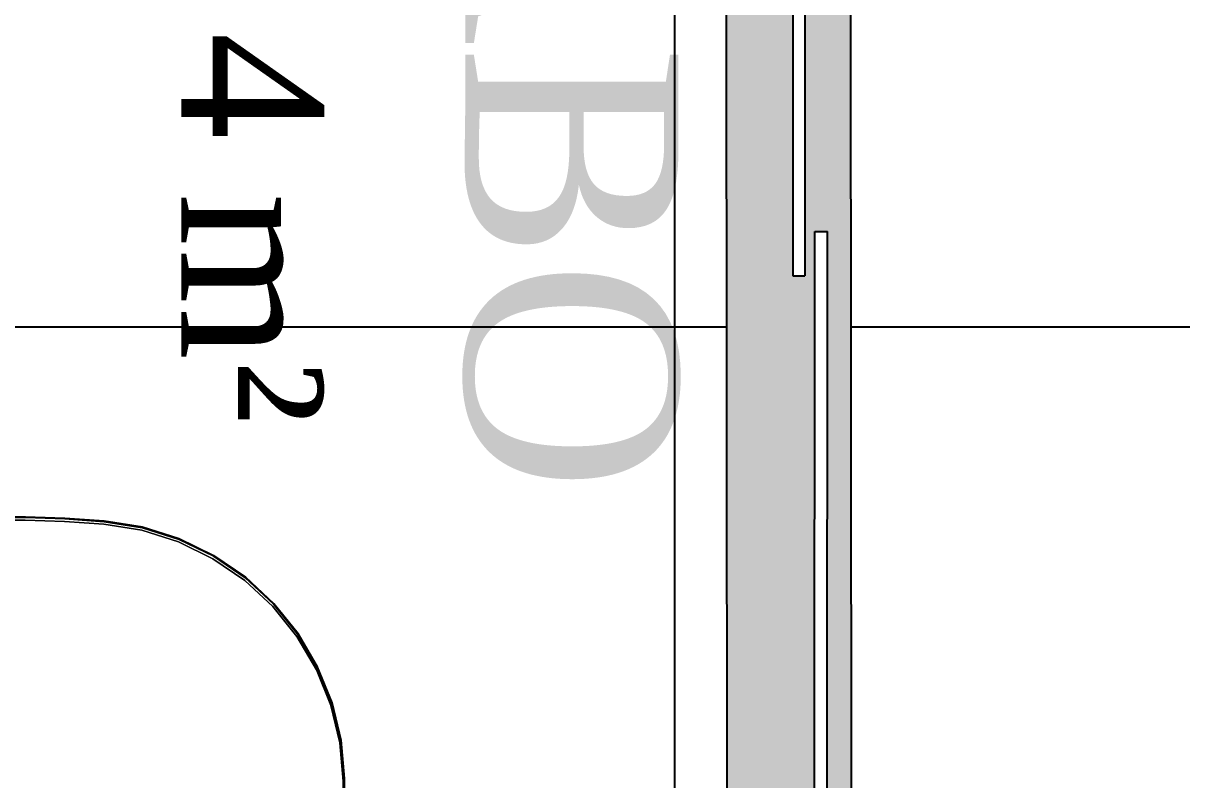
# Model space of a CAD drawing. Header units: centimetres. Extents: x -48696 to 156237, y -5617 to 29024.
# Drawn here: x -19986 to -19920.7, y 19823.8 to 19866.4 of the extents above; entities that cross this region are included whole.
import ezdxf

# ---------------------------------------------------------------- set-up
doc = ezdxf.new("R2010")
doc.units = ezdxf.units.CM
for name, color, linetype in [('Hachuria - Moveis', 1, 'Continuous'), ('Piso', 55, 'Continuous'), ('Portas-Cotas', 2, 'Continuous')]:
    doc.layers.add(name, color=color, linetype=linetype)
doc.layers.add('Moveis', color=1, linetype='Continuous', lineweight=9)
doc.layers.add('Pisos Externos', color=15, linetype='Continuous', lineweight=9)
doc.styles.add('Valéria', font='romantic.ttf', dxfattribs={"height": 10})
pattern_1 = [(360, (-38279.656, 1180.254), (3e-14, 42.33333), []), (90, (-38279.656, 1180.254), (-42.33333, 3e-14), [])]

msp = doc.modelspace()

# ---------------------------------------------------------------- hatches: boundary and pattern name
at = {"layer": 'Piso'}
h = msp.add_hatch(dxfattribs=at)
h.set_pattern_fill('ANSI37', color=256, scale=13.333333, angle=-45)
h.set_pattern_definition(pattern_1)
edge = h.paths.add_edge_path()
edge.add_line((-19946.31765, 19773.26193), (-19946.44686, 19933.40241))
edge.add_line((-19946.44686, 19933.40241), (-20007.94674, 19933.47302))
edge.add_line((-20007.94674, 19933.47302), (-20007.94907, 19931.4449))
edge.add_line((-20007.94907, 19931.4449), (-20015.97314, 19931.45412))
edge.add_line((-20015.97314, 19931.45412), (-20015.94332, 19936.45408))
edge.add_line((-20015.94332, 19936.45408), (-20097.44331, 19936.49851))
edge.add_line((-20097.44331, 19936.49851), (-20097.94331, 19936.49909))
edge.add_line((-20097.94331, 19936.49909), (-20097.94675, 19933.49909))
edge.add_line((-20097.94675, 19933.49909), (-20094.94676, 19933.49564))
edge.add_line((-20094.94676, 19933.49564), (-20095.03, 19860.99569))
edge.add_line((-20095.03, 19860.99569), (-20091.53001, 19860.99167))
edge.add_line((-20091.53001, 19860.99167), (-20091.44307, 19864.01247))
edge.add_line((-20091.44307, 19864.01247), (-20085.79407, 19864.01247))
edge.add_line((-20085.79407, 19864.01247), (-20085.79407, 19856.02543))
edge.add_line((-20085.79407, 19856.02543), (-20086.26828, 19855.68032))
edge.add_line((-20086.26828, 19855.68032), (-20091.71648, 19855.68032))
edge.add_line((-20091.71648, 19855.68032), (-20091.53288, 19858.49167))
edge.add_line((-20091.53288, 19858.49167), (-20095.03288, 19858.49167))
edge.add_line((-20095.03288, 19858.49167), (-20094.94676, 19854.49564))
edge.add_line((-20094.94676, 19854.49564), (-20098.03747, 19854.49914))
edge.add_line((-20098.03747, 19854.49914), (-20098.03287, 19858.49914))
edge.add_line((-20098.03287, 19858.49914), (-20101.53287, 19858.50316))
edge.add_line((-20101.53287, 19858.50316), (-20101.52285, 19855.76172))
edge.add_line((-20101.52285, 19855.76172), (-20104.53574, 19856.0066))
edge.add_line((-20104.53574, 19856.0066), (-20107.16447, 19856.0066))
edge.add_line((-20107.16447, 19856.0066), (-20107.16447, 19863.73812))
edge.add_line((-20107.16447, 19863.73812), (-20104.52713, 19863.5066))
edge.add_line((-20104.52713, 19863.5066), (-20101.28263, 19863.5066))
edge.add_line((-20101.28263, 19863.5066), (-20101.53, 19861.00316))
edge.add_line((-20101.53, 19861.00316), (-20098.03, 19860.99914))
edge.add_line((-20098.03, 19860.99914), (-20097.94905, 19931.49909))
edge.add_line((-20097.94905, 19931.49909), (-20107.94904, 19931.51057))
edge.add_line((-20107.94904, 19931.51057), (-20107.94788, 19933.50633))
edge.add_line((-20107.94788, 19933.50633), (-20109.44675, 19933.50721))
edge.add_line((-20109.44675, 19933.50721), (-20109.49451, 19823.58106))
edge.add_line((-20109.49451, 19823.58106), (-20028.88943, 19823.53405))
edge.add_line((-20028.88943, 19823.53405), (-20028.88943, 19777.63228))
edge.add_line((-20028.88943, 19777.63228), (-20026.94689, 19777.71967))
edge.add_line((-20026.94689, 19777.71967), (-20026.2027, 19779.35439))
edge.add_line((-20026.2027, 19779.35439), (-20008.39879, 19779.12321))
edge.add_line((-20008.39879, 19779.12321), (-20008.45162, 19775.05422))
edge.add_line((-20008.45162, 19775.05422), (-20013.03618, 19776.05578))
edge.add_line((-20013.03618, 19776.05578), (-20024.56172, 19777.63228))
edge.add_line((-20024.56172, 19777.63228), (-20024.56172, 19773.42851))
edge.add_line((-20024.56172, 19773.42851), (-19993.73871, 19773.41053))
edge.add_line((-19993.73871, 19773.41053), (-19993.73871, 19777.82036))
edge.add_line((-19993.73871, 19777.82036), (-19991.45563, 19777.82036))
edge.add_line((-19991.45563, 19777.82036), (-19991.45563, 19780.76632))
edge.add_line((-19991.45563, 19780.76632), (-20006.87115, 19780.76632))
edge.add_line((-20006.87115, 19780.76632), (-20008.51627, 19832.41008))
edge.add_line((-20008.51627, 19832.41008), (-20003.24231, 19838.23157))
edge.add_line((-20003.24231, 19838.23157), (-19994.99335, 19839.99139))
edge.add_line((-19994.99335, 19839.99139), (-19969.16457, 19839.99139))
edge.add_line((-19969.16457, 19839.99139), (-19965.24291, 19826.85944))
edge.add_line((-19965.24291, 19826.85944), (-19967.913, 19780.76632))
edge.add_line((-19967.913, 19780.76632), (-19985.28218, 19780.76632))
edge.add_line((-19985.28218, 19780.76632), (-19985.18468, 19778.62968))
edge.add_line((-19985.18468, 19778.62968), (-19983.29068, 19778.61119))
edge.add_line((-19983.29068, 19778.61119), (-19983.31129, 19776.49965))
edge.add_line((-19983.31129, 19776.49965), (-19980.68223, 19776.48148))
edge.add_line((-19980.68223, 19776.48148), (-19981.48095, 19773.40338))
edge.add_line((-19981.48095, 19773.40338), (-19961.83689, 19773.39192))
edge.add_line((-19961.83689, 19773.39192), (-19961.83402, 19778.3222))
edge.add_line((-19961.83402, 19778.3222), (-19962.85386, 19778.32279))
edge.add_line((-19962.85386, 19778.32279), (-19962.26504, 19780.46525))
edge.add_line((-19962.26504, 19780.46525), (-19955.25439, 19783.14409))
edge.add_line((-19955.25439, 19783.14409), (-19948.21757, 19783.14409))
edge.add_line((-19948.21757, 19783.14409), (-19948.22326, 19773.38398))
edge.add_line((-19948.22326, 19773.38398), (-19946.31774, 19773.38287))
h = msp.add_hatch(dxfattribs=at)
h.set_pattern_fill('ANSI37', color=256, scale=13.333333, angle=-45)
h.set_pattern_definition(pattern_1)
h.paths.add_polyline_path([(-19884.37225, 19843.1839), (-19884.37225, 19812.50202), (-19896.94392, 19812.50202), (-19896.94392, 19784.27568), (-19895.81692, 19784.27568), (-19895.81692, 19780.26587), (-19895.27873, 19777.48844), (-19895.30861, 19777.52813), (-19895.30861, 19774.89671), (-19888.71978, 19774.89671), (-19888.54392, 19773.35571), (-19859.54009, 19773.33231), (-19859.44679, 19933.3614), (-19939.44686, 19933.40806), (-19939.31774, 19773.37879), (-19910.94358, 19773.36224), (-19910.86936, 19774.79466), (-19910.56303, 19775.27781), (-19904.17923, 19774.89671), (-19904.17923, 19777.52813), (-19903.67092, 19780.26587), (-19903.67092, 19784.27568), (-19902.54392, 19784.27568), (-19902.54392, 19812.50202), (-19915.11558, 19812.50202), (-19915.11558, 19843.1839)])
at = {"layer": 'Pisos Externos'}
h = msp.add_hatch(dxfattribs=at)
h.set_pattern_fill('AR-SAND', color=256, scale=0.05, angle=45)
h.set_pattern_definition([(82.5, (-32250.161, 3888.7889), (-1.78690674, 1.67376745), [0, -1.9304, 0, -2.159, 0, -2.06375]), (52.5, (-32250.161, 3888.789), (-0.94505464, 4.12366426), [0, -1.0414, 0, -1.7399, 0, -0.66675]), (12.5, (-32251.2655, 3887.6843), (2.79149913, 2.80166156), [0, -0.635, 0, -2.286, 0, -2.9845]), (2.5, (-32251.2655, 3887.6843), (1.91140555, 3.4877539), [0, -0.3175, 0, -1.4986, 0, -1.7145])])
h.paths.add_polyline_path([(-19940.69198, 19854.64419), (-19940.73575, 19779.59753), (-19940.73575, 19778.40055), (-19940.44242, 19778.40055), (-19940.44242, 19778.32036), (-19940.44242, 19778.22525), (-19940.44242, 19778.1013), (-19940.44242, 19777.95695), (-19940.44242, 19777.80205), (-19940.44242, 19777.64715), (-19940.44242, 19777.50281), (-19940.44242, 19777.37885), (-19940.44242, 19777.28374), (-19940.44242, 19777.22395), (-19940.44242, 19777.20356), (-19940.73575, 19777.20356), (-19940.73575, 19776.00657), (-19940.44242, 19776.00657), (-19940.44242, 19775.92639), (-19940.44242, 19775.83128), (-19940.44242, 19775.70733), (-19940.44242, 19775.56298), (-19940.44242, 19775.40808), (-19940.44242, 19775.25318), (-19940.44242, 19775.10883), (-19940.44242, 19774.98488), (-19940.44242, 19774.88977), (-19940.44242, 19774.82998), (-19940.44242, 19774.80959), (-19940.73575, 19774.80959), (-19940.73575, 19773.37962), (-19939.31774, 19773.37879), (-19939.44686, 19933.40806), (-19941.92501, 19933.4095), (-19941.92692, 19930.13321), (-19941.28304, 19930.13321), (-19939.9497, 19930.13321), (-19939.9497, 19929.46654), (-19941.28304, 19929.46654), (-19941.92731, 19929.46654), (-19941.97241, 19852.14493), (-19942.64876, 19852.14533), (-19942.65811, 19929.46654), (-19943.32013, 19929.46654), (-19944.65346, 19929.46654), (-19944.65346, 19930.13321), (-19943.32013, 19930.13321), (-19942.65819, 19930.13321), (-19942.65858, 19933.40993), (-19946.44686, 19933.41214), (-19946.31774, 19773.38287), (-19942.53261, 19773.38067), (-19942.53261, 19773.70439), (-19941.73265, 19773.70439), (-19941.73265, 19775.13794), (-19942.02588, 19775.13794), (-19942.02588, 19775.14958), (-19942.02588, 19775.23144), (-19942.02588, 19775.289), (-19942.02588, 19775.34885), (-19942.02588, 19775.40808), (-19942.02588, 19775.46731), (-19942.02588, 19775.52715), (-19942.02588, 19775.58472), (-19942.02588, 19775.63361), (-19942.02588, 19775.67821), (-19941.73265, 19775.67821), (-19941.73265, 19777.53192), (-19942.02588, 19777.53192), (-19942.02588, 19777.54356), (-19942.02588, 19777.57652), (-19942.02588, 19777.62541), (-19942.02588, 19777.68298), (-19942.02588, 19777.74282), (-19942.02588, 19777.80205), (-19942.02588, 19777.86129), (-19942.02588, 19777.92113), (-19942.02588, 19777.97869), (-19942.02588, 19778.02758), (-19942.02588, 19778.07219), (-19941.73265, 19778.07219), (-19941.73265, 19779.59753), (-19941.43942, 19779.59753), (-19941.39564, 19854.6446)])

# ---------------------------------------------------------------- linework, layer by layer
at = {"layer": 'Hachuria - Moveis'}
for p, q in [((-19942.65858, 19933.40993), (-19942.64876, 19852.14533)), ((-19941.92501, 19933.4095), (-19941.97241, 19852.14493)), ((-19941.43942, 19779.59753), (-19941.39564, 19854.6446)), ((-19941.39564, 19854.6446), (-19940.69198, 19854.64419)), ((-19940.73575, 19779.59753), (-19940.69198, 19854.64419)), ((-19942.64964, 19852.14533), (-19941.97241, 19852.14493))]:
    msp.add_line(p, q, dxfattribs=at)
at = {"layer": 'Moveis'}
for p, q in [((-19988.96996, 19838.38368), (-19985.91069, 19838.38368)), ((-19985.88587, 19838.52328), (-19988.94515, 19838.52328)), ((-19987.83398, 19838.57965), (-19985.88507, 19838.57014)), ((-19985.91069, 19838.38368), (-19983.68966, 19838.30768)), ((-19983.66484, 19838.44728), (-19985.88587, 19838.52328)), ((-19985.88507, 19838.57014), (-19983.66244, 19838.49408)), ((-19983.68966, 19838.30768), (-19981.47252, 19838.15576)), ((-19983.66484, 19838.44728), (-19981.44771, 19838.29536)), ((-19983.66244, 19838.49408), (-19981.4437, 19838.34206)), ((-19979.30864, 19837.9523), (-19981.44771, 19838.29536)), ((-19981.4437, 19838.34206), (-19979.29781, 19837.9979)), ((-19979.33346, 19837.8127), (-19981.47252, 19838.15576)), ((-19979.33346, 19837.8127), (-19977.26772, 19837.16001)), ((-19979.30864, 19837.9523), (-19977.24291, 19837.29961)), ((-19979.29781, 19837.9979), (-19977.22548, 19837.34311)), ((-19975.31988, 19836.21175), (-19977.26772, 19837.16001)), ((-19977.24291, 19837.29961), (-19975.29506, 19836.35135)), ((-19977.22548, 19837.34311), (-19975.27142, 19836.39182)), ((-19973.53195, 19834.98839), (-19975.31988, 19836.21175)), ((-19973.50714, 19835.12799), (-19975.29506, 19836.35135)), ((-19975.27142, 19836.39182), (-19973.47779, 19835.16454)), ((-19973.53195, 19834.98839), (-19971.94251, 19833.51633)), ((-19973.50714, 19835.12799), (-19971.9177, 19833.65593)), ((-19973.47779, 19835.16454), (-19971.88329, 19833.68776)), ((-19970.56104, 19831.96692), (-19971.9177, 19833.65593)), ((-19971.88329, 19833.68776), (-19970.52232, 19831.99333)), ((-19970.58586, 19831.82732), (-19971.94251, 19833.51633)), ((-19970.58586, 19831.82732), (-19969.49125, 19829.95779)), ((-19970.56104, 19831.96692), (-19969.46643, 19830.09739)), ((-19970.52232, 19831.99333), (-19969.42425, 19830.11782)), ((-19968.68231, 19827.94809), (-19969.49125, 19829.95779)), ((-19969.46643, 19830.09739), (-19968.65749, 19828.08769)), ((-19969.42425, 19830.11782), (-19968.61276, 19828.10168)), ((-19968.17648, 19825.84157), (-19968.68231, 19827.94809)), ((-19968.15167, 19825.98117), (-19968.65749, 19828.08769)), ((-19968.61276, 19828.10168), (-19968.10536, 19825.98842)), ((-19968.17648, 19825.84157), (-19967.98469, 19823.68368)), ((-19968.15167, 19825.98117), (-19967.95987, 19823.82328)), ((-19968.10536, 19825.98842), (-19967.913, 19823.82363)), ((-19967.95987, 19823.82328), (-19967.95987, 19780.76632)), ((-19967.913, 19823.82363), (-19967.913, 19780.76632))]:
    msp.add_line(p, q, dxfattribs=at)
for points, invisible_edges in [([(-19981.47252, 19838.15576), (-19993.40813, 19838.15576), (-19983.68966, 19838.30768)], 3), ([(-19983.68966, 19838.30768), (-19993.40813, 19838.15576), (-19991.191, 19838.30768)], 13), ([(-19983.68966, 19838.30768), (-19991.191, 19838.30768), (-19988.96996, 19838.38368)], 13), ([(-19983.66484, 19838.44728), (-19991.16618, 19838.44728), (-19985.88587, 19838.52328)], 3), ([(-19985.88587, 19838.52328), (-19991.16618, 19838.44728), (-19988.94515, 19838.52328)], 1), ([(-19988.96996, 19838.38368), (-19991.16618, 19838.44728), (-19985.91069, 19838.38368)], 3), ([(-19983.68966, 19838.30768), (-19988.96996, 19838.38368), (-19985.91069, 19838.38368)], 1), ([(-19985.88507, 19838.57014), (-19988.94595, 19838.57014), (-19987.83398, 19838.57965)], 1), ([(-19985.88507, 19838.57014), (-19985.88587, 19838.52328), (-19988.94515, 19838.52328)], 13), ([(-19946.60967, 19838.64321), (-19985.88507, 19838.57014), (-19987.83398, 19838.57965)], 13), ([(-19946.60967, 19838.64321), (-19985.88507, 19838.57014), (-19987.83398, 19838.57965)], 13), ([(-19946.60967, 19838.64321), (-19985.88507, 19838.57014), (-19987.83398, 19838.57965)], 13), ([(-19946.60967, 19838.64321), (-19985.88507, 19838.57014), (-19987.83398, 19838.57965)], 13), ([(-19946.60967, 19838.64321), (-19985.88507, 19838.57014), (-19987.83398, 19838.57965)], 13), ([(-19983.66484, 19838.44728), (-19983.68966, 19838.30768), (-19985.91069, 19838.38368)], 13), ([(-19983.66244, 19838.49408), (-19985.88587, 19838.52328), (-19985.88507, 19838.57014)], 3), ([(-19983.66244, 19838.49408), (-19983.66484, 19838.44728), (-19985.88587, 19838.52328)], 13), ([(-19946.62159, 19838.56135), (-19983.66244, 19838.49408), (-19985.88507, 19838.57014)], 13), ([(-19946.62159, 19838.56135), (-19983.66244, 19838.49408), (-19985.88507, 19838.57014)], 13), ([(-19946.62159, 19838.56135), (-19983.66244, 19838.49408), (-19985.88507, 19838.57014)], 13), ([(-19946.62159, 19838.56135), (-19983.66244, 19838.49408), (-19985.88507, 19838.57014)], 13), ([(-19946.62159, 19838.56135), (-19983.66244, 19838.49408), (-19985.88507, 19838.57014)], 13), ([(-19981.44771, 19838.29536), (-19983.68966, 19838.30768), (-19983.66484, 19838.44728)], 3), ([(-19981.44771, 19838.29536), (-19981.47252, 19838.15576), (-19983.68966, 19838.30768)], 13), ([(-19981.4437, 19838.34206), (-19983.66484, 19838.44728), (-19983.66244, 19838.49408)], 3), ([(-19981.4437, 19838.34206), (-19981.44771, 19838.29536), (-19983.66484, 19838.44728)], 13), ([(-19946.64402, 19838.39751), (-19981.4437, 19838.34206), (-19983.66244, 19838.49408)], 13), ([(-19946.64402, 19838.39751), (-19981.4437, 19838.34206), (-19983.66244, 19838.49408)], 13), ([(-19946.64402, 19838.39751), (-19981.4437, 19838.34206), (-19983.66244, 19838.49408)], 13), ([(-19946.64402, 19838.39751), (-19981.4437, 19838.34206), (-19983.66244, 19838.49408)], 13), ([(-19946.64402, 19838.39751), (-19981.4437, 19838.34206), (-19983.66244, 19838.49408)], 13), ([(-19979.30864, 19837.9523), (-19981.47252, 19838.15576), (-19981.44771, 19838.29536)], 3), ([(-19979.29781, 19837.9979), (-19981.44771, 19838.29536), (-19981.4437, 19838.34206)], 3), ([(-19979.29781, 19837.9979), (-19979.30864, 19837.9523), (-19981.44771, 19838.29536)], 13), ([(-19946.68322, 19838.06942), (-19979.29781, 19837.9979), (-19981.4437, 19838.34206)], 13), ([(-19946.68322, 19838.06942), (-19979.29781, 19837.9979), (-19981.4437, 19838.34206)], 13), ([(-19946.68322, 19838.06942), (-19979.29781, 19837.9979), (-19981.4437, 19838.34206)], 13), ([(-19946.68322, 19838.06942), (-19979.29781, 19837.9979), (-19981.4437, 19838.34206)], 13), ([(-19946.68322, 19838.06942), (-19979.29781, 19837.9979), (-19981.4437, 19838.34206)], 13), ([(-19977.26772, 19837.16001), (-19997.61293, 19837.16001), (-19979.33346, 19837.8127)], 3), ([(-19979.33346, 19837.8127), (-19997.61293, 19837.16001), (-19995.54719, 19837.8127)], 13), ([(-19979.33346, 19837.8127), (-19995.54719, 19837.8127), (-19981.47252, 19838.15576)], 3), ([(-19981.47252, 19838.15576), (-19995.54719, 19837.8127), (-19993.40813, 19838.15576)], 13), ([(-19979.30864, 19837.9523), (-19979.33346, 19837.8127), (-19981.47252, 19838.15576)], 13), ([(-19977.24291, 19837.29961), (-19979.33346, 19837.8127), (-19979.30864, 19837.9523)], 3), ([(-19977.24291, 19837.29961), (-19977.26772, 19837.16001), (-19979.33346, 19837.8127)], 13), ([(-19977.22548, 19837.34311), (-19979.30864, 19837.9523), (-19979.29781, 19837.9979)], 3), ([(-19977.22548, 19837.34311), (-19977.24291, 19837.29961), (-19979.30864, 19837.9523)], 13), ([(-19946.74255, 19837.41224), (-19977.22548, 19837.34311), (-19979.29781, 19837.9979)], 13), ([(-19946.74255, 19837.41224), (-19977.22548, 19837.34311), (-19979.29781, 19837.9979)], 13), ([(-19946.74255, 19837.41224), (-19977.22548, 19837.34311), (-19979.29781, 19837.9979)], 13), ([(-19946.74255, 19837.41224), (-19977.22548, 19837.34311), (-19979.29781, 19837.9979)], 13), ([(-19946.74255, 19837.41224), (-19977.22548, 19837.34311), (-19979.29781, 19837.9979)], 13), ([(-19975.31988, 19836.21175), (-19999.56078, 19836.21175), (-19977.26772, 19837.16001)], 3), ([(-19977.26772, 19837.16001), (-19999.56078, 19836.21175), (-19997.61293, 19837.16001)], 13), ([(-19975.29506, 19836.35135), (-19977.26772, 19837.16001), (-19977.24291, 19837.29961)], 3), ([(-19975.29506, 19836.35135), (-19975.31988, 19836.21175), (-19977.26772, 19837.16001)], 13), ([(-19975.27142, 19836.39182), (-19977.24291, 19837.29961), (-19977.22548, 19837.34311)], 3), ([(-19975.27142, 19836.39182), (-19975.29506, 19836.35135), (-19977.24291, 19837.29961)], 13), ([(-19946.76882, 19836.42441), (-19975.27142, 19836.39182), (-19977.22548, 19837.34311)], 13), ([(-19946.76882, 19836.42441), (-19975.27142, 19836.39182), (-19977.22548, 19837.34311)], 13), ([(-19946.76882, 19836.42441), (-19975.27142, 19836.39182), (-19977.22548, 19837.34311)], 13), ([(-19946.76882, 19836.42441), (-19975.27142, 19836.39182), (-19977.22548, 19837.34311)], 13), ([(-19946.76882, 19836.42441), (-19975.27142, 19836.39182), (-19977.22548, 19837.34311)], 13), ([(-19973.53195, 19834.98839), (-20001.3487, 19834.98839), (-19975.31988, 19836.21175)], 3), ([(-19975.31988, 19836.21175), (-20001.3487, 19834.98839), (-19999.56078, 19836.21175)], 13), ([(-19973.50714, 19835.12799), (-19975.31988, 19836.21175), (-19975.29506, 19836.35135)], 3), ([(-19973.50714, 19835.12799), (-19973.53195, 19834.98839), (-19975.31988, 19836.21175)], 13), ([(-19973.47779, 19835.16454), (-19975.29506, 19836.35135), (-19975.27142, 19836.39182)], 3), ([(-19973.47779, 19835.16454), (-19973.50714, 19835.12799), (-19975.29506, 19836.35135)], 13), ([(-19946.40226, 19835.19575), (-19973.47779, 19835.16454), (-19975.27142, 19836.39182)], 13), ([(-19946.40226, 19835.19575), (-19973.47779, 19835.16454), (-19975.27142, 19836.39182)], 13), ([(-19946.40226, 19835.19575), (-19973.47779, 19835.16454), (-19975.27142, 19836.39182)], 13), ([(-19946.40226, 19835.19575), (-19973.47779, 19835.16454), (-19975.27142, 19836.39182)], 13), ([(-19946.40226, 19835.19575), (-19973.47779, 19835.16454), (-19975.27142, 19836.39182)], 13), ([(-19971.94251, 19833.51633), (-20002.93814, 19833.51633), (-19973.53195, 19834.98839)], 3), ([(-19973.53195, 19834.98839), (-20002.93814, 19833.51633), (-20001.3487, 19834.98839)], 13), ([(-19971.9177, 19833.65593), (-19973.53195, 19834.98839), (-19973.50714, 19835.12799)], 3), ([(-19971.9177, 19833.65593), (-19971.94251, 19833.51633), (-19973.53195, 19834.98839)], 13), ([(-19971.88329, 19833.68776), (-19973.50714, 19835.12799), (-19973.47779, 19835.16454)], 3), ([(-19971.88329, 19833.68776), (-19971.9177, 19833.65593), (-19973.50714, 19835.12799)], 13), ([(-19973.47779, 19835.16454), (-19946.40226, 19834.73108), (-19971.88329, 19833.68776)], 3), ([(-19973.47779, 19835.16454), (-19946.40226, 19834.73108), (-19971.88329, 19833.68776)], 3), ([(-19973.47779, 19835.16454), (-19946.40226, 19834.73108), (-19971.88329, 19833.68776)], 3), ([(-19973.47779, 19835.16454), (-19946.40226, 19834.73108), (-19971.88329, 19833.68776)], 3), ([(-19973.47779, 19835.16454), (-19946.40226, 19834.73108), (-19971.88329, 19833.68776)], 3), ([(-19970.56104, 19831.96692), (-19971.94251, 19833.51633), (-19971.9177, 19833.65593)], 3), ([(-19970.52232, 19831.99333), (-19971.9177, 19833.65593), (-19971.88329, 19833.68776)], 3), ([(-19970.52232, 19831.99333), (-19970.56104, 19831.96692), (-19971.9177, 19833.65593)], 13), ([(-19971.88329, 19833.68776), (-19945.97026, 19833.13235), (-19970.52232, 19831.99333)], 3), ([(-19971.88329, 19833.68776), (-19945.97026, 19833.13235), (-19970.52232, 19831.99333)], 3), ([(-19971.88329, 19833.68776), (-19945.97026, 19833.13235), (-19970.52232, 19831.99333)], 3), ([(-19971.88329, 19833.68776), (-19945.97026, 19833.13235), (-19970.52232, 19831.99333)], 3), ([(-19971.88329, 19833.68776), (-19945.97026, 19833.13235), (-19970.52232, 19831.99333)], 3), ([(-19970.58586, 19831.82732), (-20004.2948, 19831.82732), (-19971.94251, 19833.51633)], 3), ([(-19971.94251, 19833.51633), (-20004.2948, 19831.82732), (-20002.93814, 19833.51633)], 13), ([(-19970.56104, 19831.96692), (-19970.58586, 19831.82732), (-19971.94251, 19833.51633)], 13), ([(-19945.93037, 19833.13235), (-19969.42425, 19830.11782), (-19970.52232, 19831.99333)], 13), ([(-19945.93037, 19833.13235), (-19969.42425, 19830.11782), (-19970.52232, 19831.99333)], 13), ([(-19945.93037, 19833.13235), (-19969.42425, 19830.11782), (-19970.52232, 19831.99333)], 13), ([(-19945.93037, 19833.13235), (-19969.42425, 19830.11782), (-19970.52232, 19831.99333)], 13), ([(-19945.93037, 19833.13235), (-19969.42425, 19830.11782), (-19970.52232, 19831.99333)], 13), ([(-19945.93037, 19833.13235), (-19968.61276, 19828.10168), (-19969.42425, 19830.11782)], 13), ([(-19945.93037, 19833.13235), (-19968.61276, 19828.10168), (-19969.42425, 19830.11782)], 13), ([(-19945.93037, 19833.13235), (-19968.61276, 19828.10168), (-19969.42425, 19830.11782)], 13), ([(-19945.93037, 19833.13235), (-19968.61276, 19828.10168), (-19969.42425, 19830.11782)], 13), ([(-19945.93037, 19833.13235), (-19968.61276, 19828.10168), (-19969.42425, 19830.11782)], 13), ([(-19945.93037, 19833.13235), (-19968.10536, 19825.98842), (-19968.61276, 19828.10168)], 13), ([(-19945.93037, 19833.13235), (-19968.10536, 19825.98842), (-19968.61276, 19828.10168)], 13), ([(-19945.93037, 19833.13235), (-19968.10536, 19825.98842), (-19968.61276, 19828.10168)], 13), ([(-19945.93037, 19833.13235), (-19968.10536, 19825.98842), (-19968.61276, 19828.10168)], 13), ([(-19945.93037, 19833.13235), (-19968.10536, 19825.98842), (-19968.61276, 19828.10168)], 13), ([(-19969.49125, 19829.95779), (-20005.3894, 19829.95779), (-19970.58586, 19831.82732)], 3), ([(-19970.58586, 19831.82732), (-20005.3894, 19829.95779), (-20004.2948, 19831.82732)], 13), ([(-19969.46643, 19830.09739), (-19970.58586, 19831.82732), (-19970.56104, 19831.96692)], 3), ([(-19969.46643, 19830.09739), (-19969.49125, 19829.95779), (-19970.58586, 19831.82732)], 13), ([(-19969.42425, 19830.11782), (-19970.56104, 19831.96692), (-19970.52232, 19831.99333)], 3), ([(-19969.42425, 19830.11782), (-19969.46643, 19830.09739), (-19970.56104, 19831.96692)], 13), ([(-19968.68231, 19827.94809), (-20006.19835, 19827.94809), (-19969.49125, 19829.95779)], 3), ([(-19969.49125, 19829.95779), (-20006.19835, 19827.94809), (-20005.3894, 19829.95779)], 13), ([(-19968.65749, 19828.08769), (-19969.49125, 19829.95779), (-19969.46643, 19830.09739)], 3), ([(-19968.65749, 19828.08769), (-19968.68231, 19827.94809), (-19969.49125, 19829.95779)], 13), ([(-19968.61276, 19828.10168), (-19969.46643, 19830.09739), (-19969.42425, 19830.11782)], 3), ([(-19968.61276, 19828.10168), (-19968.65749, 19828.08769), (-19969.46643, 19830.09739)], 13), ([(-19968.17648, 19825.84157), (-20006.70417, 19825.84157), (-19968.68231, 19827.94809)], 3), ([(-19968.68231, 19827.94809), (-20006.70417, 19825.84157), (-20006.52417, 19826.59119)], 13), ([(-19968.68231, 19827.94809), (-20006.52417, 19826.59119), (-20006.19835, 19827.94809)], 13), ([(-19968.15167, 19825.98117), (-19968.68231, 19827.94809), (-19968.65749, 19828.08769)], 3), ([(-19968.15167, 19825.98117), (-19968.17648, 19825.84157), (-19968.68231, 19827.94809)], 13), ([(-19968.10536, 19825.98842), (-19968.65749, 19828.08769), (-19968.61276, 19828.10168)], 3), ([(-19968.10536, 19825.98842), (-19968.15167, 19825.98117), (-19968.65749, 19828.08769)], 13), ([(-19967.98469, 19823.68368), (-20006.89597, 19823.68368), (-19968.17648, 19825.84157)], 3), ([(-19968.17648, 19825.84157), (-20006.89597, 19823.68368), (-20006.76318, 19825.17769)], 13), ([(-19968.17648, 19825.84157), (-20006.76318, 19825.17769), (-20006.71869, 19825.67821)], 13), ([(-19968.17648, 19825.84157), (-20006.71869, 19825.67821), (-20006.70417, 19825.84157)], 13), ([(-19967.95987, 19823.82328), (-19968.17648, 19825.84157), (-19968.15167, 19825.98117)], 3), ([(-19967.95987, 19823.82328), (-19967.98469, 19823.68368), (-19968.17648, 19825.84157)], 13), ([(-19967.913, 19823.82363), (-19968.15167, 19825.98117), (-19968.10536, 19825.98842)], 3), ([(-19967.913, 19823.82363), (-19967.95987, 19823.82328), (-19968.15167, 19825.98117)], 13), ([(-19946.38626, 19825.26429), (-19967.913, 19823.82363), (-19968.10536, 19825.98842)], 13), ([(-19946.38626, 19825.26429), (-19967.913, 19823.82363), (-19968.10536, 19825.98842)], 13), ([(-19946.38626, 19825.26429), (-19967.913, 19823.82363), (-19968.10536, 19825.98842)], 13), ([(-19946.38626, 19825.26429), (-19967.913, 19823.82363), (-19968.10536, 19825.98842)], 13), ([(-19946.38626, 19825.26429), (-19967.913, 19823.82363), (-19968.10536, 19825.98842)], 13), ([(-19967.95987, 19780.76632), (-19967.98469, 19789.54768), (-19967.95987, 19823.82328)], 3), ([(-19967.95987, 19823.82328), (-19967.98469, 19789.54768), (-19967.98469, 19823.68368)], 13), ([(-19967.913, 19780.76632), (-19967.95987, 19823.82328), (-19967.913, 19823.82363)], 3), ([(-19966.73037, 19781.93965), (-19967.913, 19780.76632), (-19967.913, 19823.82363)], 13), ([(-19966.73037, 19781.93965), (-19967.913, 19780.76632), (-19967.913, 19823.82363)], 13), ([(-19966.73037, 19781.93965), (-19967.913, 19780.76632), (-19967.913, 19823.82363)], 13), ([(-19966.73037, 19781.93965), (-19967.913, 19780.76632), (-19967.913, 19823.82363)], 13), ([(-19966.73037, 19781.93965), (-19967.913, 19780.76632), (-19967.913, 19823.82363)], 13)]:
    msp.add_3dface(points, dxfattribs=dict(at, invisible_edges=invisible_edges))
at = {"layer": 'Piso'}
for p, q in [((-19946.44686, 19933.40241), (-19946.31765, 19773.26193)), ((-19939.44686, 19933.40806), (-19939.31765, 19773.26758))]:
    msp.add_line(p, q, dxfattribs=at)

# ---------------------------------------------------------------- texts
at = {"layer": 'Portas-Cotas', "insert": (-19949.09185, 19877.70402), "char_height": 12, "attachment_point": 2, "rotation": 270, "style": 'Valéria'}
msp.add_mtext('LAVABO\\P{\\H0.6667x;ÁREA = 4 m²}', dxfattribs=at)

doc.saveas('drawing.dxf')
